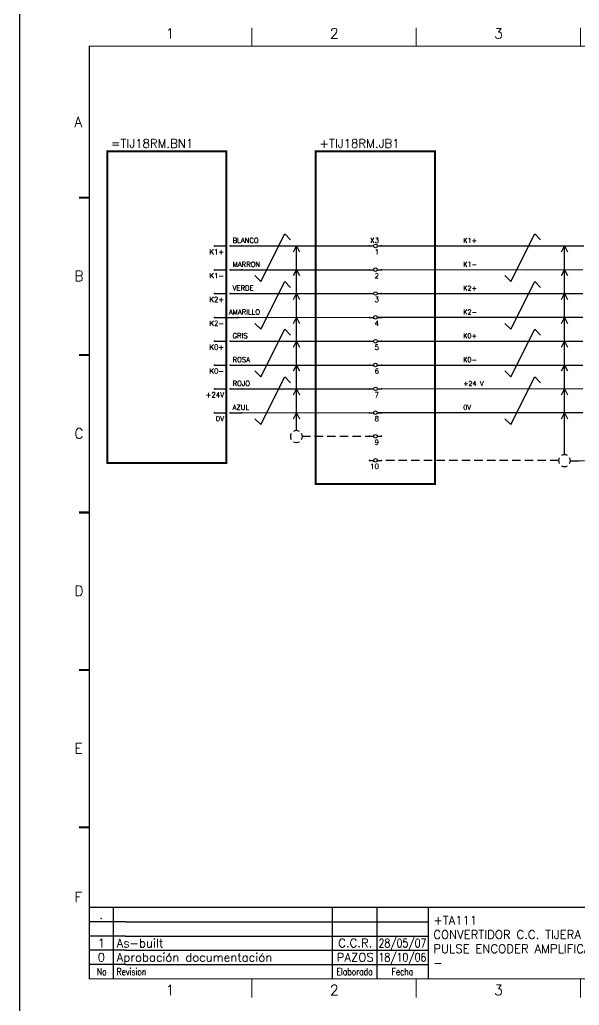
# Model space of a CAD drawing. Extents: x -4 to 416, y -4762 to 287.
# Drawn here: x -3.7 to 162.5, y -3572.1 to -3279.4 of the extents above; entities that cross this region are included whole.
import ezdxf
from ezdxf.enums import TextEntityAlignment as Align

# ---------------------------------------------------------------- set-up
doc = ezdxf.new("R2010")
doc.units = 0
doc.header["$LTSCALE"] = 10
doc.header["$MEASUREMENT"] = 0
doc.linetypes.add('DASHDOT', pattern=[1, 0.5, -0.25, 0, -0.25])
doc.linetypes.add('HIDDEN', pattern=[0.375, 0.25, -0.125])
doc.layers.get('0').update_dxf_attribs({"linetype": 'CONTINUOUS'})
for name, color, linetype in [('1', 7, 'CONTINUOUS'), ('10', 5, 'CONTINUOUS'), ('102', 7, 'CONTINUOUS'), ('2', 7, 'CONTINUOUS'), ('8', 1, 'CONTINUOUS'), ('9', 6, 'CONTINUOUS'), ('DIBUJO', 7, 'CONTINUOUS'), ('NODE', 7, 'CONTINUOUS')]:
    doc.layers.add(name, color=color, linetype=linetype)
doc.styles.add('HELVETICA', font='HELV.SHX')
doc.styles.add('LABEL', font='SIMPLEX', dxfattribs={"width": 0.8, "height": 4})
doc.styles.add('ROMANS', font='romans')
doc.styles.get("Standard").update_dxf_attribs({"font": 'simplex'})

# ---------------------------------------------------------------- blocks, each defined once
blk = doc.blocks.new('NOD', base_point=(237.5, 170))
at = {"layer": 'NODE'}
blk.add_point((237.5, 170), dxfattribs=at)
blk = doc.blocks.new('$$PLR12')
blk.add_line((-2.5, 0), (2.5, 0))
at = {"layer": '2'}
for p in [(-2.5, 0), (2.5, 0)]:
    blk.add_blockref('NOD', p, dxfattribs=at)
at = {"layer": '8'}
blk.add_attdef('*A', text='', height=2.15, dxfattribs=at).set_placement((1.5, -3.575), align=Align.RIGHT)
at = {"layer": '9'}
blk.add_attdef('ID', text='', height=2.15, dxfattribs=at).set_placement((1.5, 1.25), align=Align.RIGHT)
blk = doc.blocks.new('$030107')
at = {"layer": '102'}
for start, end in [(150, 210), (60, 120), (330, 30), (240, 300)]:
    blk.add_arc((0, 0), 2.5, start, end, dxfattribs=at)
blk = doc.blocks.new('$$PLL21')
blk.add_line((-2.5, 0), (2.5, 0))
at = {"layer": '2'}
for p in [(-2.5, 0), (2.5, 0)]:
    blk.add_blockref('NOD', p, dxfattribs=at)
at = {"layer": '8'}
blk.add_attdef('*A', (-1.5, -3.575), '', height=2.15, dxfattribs=at)
at = {"layer": '9'}
blk.add_attdef('ID', (-1.5, 1.25), '', height=2.15, dxfattribs=at)
blk = doc.blocks.new('$$PLR12C')
for p, q in [((-2.5, 0), (-0.75, 0)), ((0.75, 0), (2.5, 0))]:
    blk.add_line(p, q)
at = {"layer": '2'}
blk.add_circle((0, 0), 0.75, dxfattribs=at)
for p in [(-2.5, 0), (2.5, 0)]:
    blk.add_blockref('NOD', p, dxfattribs=at)
at = {"layer": '8'}
blk.add_attdef('*A', text='', height=2.15, dxfattribs=at).set_placement((1.5, -3.575), align=Align.RIGHT)
at = {"layer": '9'}
blk.add_attdef('ID', text='', height=2.15, dxfattribs=at).set_placement((1.5, 1.25), align=Align.RIGHT)
blk = doc.blocks.new('newcajec')
at = {"layer": '1'}
for p, q in [((179.4, 20.85), (0.13, 20.85)), ((7, 20.85), (7, 0)), ((71, 20.85), (71, 0)), ((84, 20.85), (84, 0.09)), ((99, 20.85), (99, 0)), ((184.64, 20.18), (184.81, 20.01)), ((184.81, 20.01), (185.18, 20.25)), ((215.2, 20.8), (215.2, 0)), ((10.6, 16.64), (0, 16.64)), ((10.6, 16.64), (99, 16.64)), ((10.6, 12.48), (0, 12.48)), ((10.6, 12.48), (99, 12.48)), ((179.4, 13.87), (215.2, 13.87)), ((368, 14.06), (368, 0)), ((10.6, 8.32), (0, 8.32)), ((10.6, 8.32), (99, 8.32)), ((179.4, 6.93), (267.63, 6.93)), ((267.63, 6.93), (302.5, 6.93)), ((270.63, 6.91), (270.63, 0)), ((282.07, 6.93), (282.07, 0)), ((368, 6.93), (383, 6.93)), ((10.6, 4.16), (0, 4.16)), ((10.6, 4.16), (99, 4.16))]:
    blk.add_line(p, q, dxfattribs=at)
for points in [[(47.5, 272.5, 0.3, 0.3, 0), (47.5, 277.91, 0.3, 0.3, 0)], [(95.5, 272.5, 0.3, 0.3, 0), (95.5, 277.91, 0.3, 0.3, 0)], [(143.5, 272.5, 0.3, 0.3, 0), (143.5, 277.91, 0.3, 0.3, 0)], [(191.5, 272.5, 0.3, 0.3, 0), (191.5, 277.91, 0.3, 0.3, 0)], [(239.5, 272.5, 0.3, 0.3, 0), (239.5, 277.91, 0.3, 0.3, 0)], [(287.5, 272.5, 0.3, 0.3, 0), (287.5, 277.91, 0.3, 0.3, 0)], [(335.5, 272.5, 0.3, 0.3, 0), (335.5, 277.91, 0.3, 0.3, 0)], [(-2.99, 228.23, 0.6, 0.6, 0), (-0.18, 228.23, 0.6, 0.6, 0)], [(383.01, 228.23, 0.6, 0.6, 0), (385.82, 228.23, 0.6, 0.6, 0)], [(-2.99, 182.23, 0.6, 0.6, 0), (-0.18, 182.23, 0.6, 0.6, 0)], [(383.01, 182.23, 0.6, 0.6, 0), (385.82, 182.23, 0.6, 0.6, 0)], [(-2.99, 136.23, 0.6, 0.6, 0), (-0.18, 136.23, 0.6, 0.6, 0)], [(383.01, 136.23, 0.6, 0.6, 0), (385.82, 136.23, 0.6, 0.6, 0)], [(-2.99, 90.23, 0.6, 0.6, 0), (-0.18, 90.23, 0.6, 0.6, 0)], [(383.01, 90.23, 0.6, 0.6, 0), (385.82, 90.23, 0.6, 0.6, 0)], [(-2.99, 44.23, 0.6, 0.6, 0), (-0.18, 44.23, 0.6, 0.6, 0)], [(383.01, 44.23, 0.6, 0.6, 0), (385.82, 44.23, 0.6, 0.6, 0)], [(383, 20.8, 0.3, 0.3, 0), (179.4, 20.8, 0.3, 0.3, 0), (179.4, 0, 0.3, 0.3, 0)], [(302.5, 20.8, 0.3, 0.3, 0), (302.5, 0, 0.3, 0.3, 0)], [(302.5, 14, 0.3, 0.3, 0), (383, 14, 0.3, 0.3, 0)], [(47.5, -5.5, 0.3, 0.3, 0), (47.5, -0.09, 0.3, 0.3, 0)], [(95.5, -5.5, 0.3, 0.3, 0), (95.5, -0.09, 0.3, 0.3, 0)], [(143.5, -5.5, 0.3, 0.3, 0), (143.5, -0.09, 0.3, 0.3, 0)], [(191.5, -5.5, 0.3, 0.3, 0), (191.5, -0.09, 0.3, 0.3, 0)], [(239.5, -5.5, 0.3, 0.3, 0), (239.5, -0.09, 0.3, 0.3, 0)], [(287.5, -5.5, 0.3, 0.3, 0), (287.5, -0.09, 0.3, 0.3, 0)], [(335.5, -5.5, 0.3, 0.3, 0), (335.5, -0.09, 0.3, 0.3, 0)]]:
    blk.add_lwpolyline(points, format="xyseb", dxfattribs=at)
at = {"layer": '1', "const_width": 0.3}
blk.add_lwpolyline([(0, 0), (0, 272.5), (383, 272.5), (383, 0)], close=True, dxfattribs=at)
at = {"layer": '2', "color": 14}
for p, q in [((221.42, 4.69), (221.42, 5.81)), ((221.42, 2.47), (221.42, 3.58))]:
    blk.add_line(p, q, dxfattribs=at)
for points in [[(220.05, 5.81), (220.05, 6.92), (226.74, 5.81), (226.74, 6.92)], [(221.42, 2.47), (220.05, 2.47), (221.42, 5.81), (220.05, 5.81)], [(224.25, 5.81), (225.37, 5.81), (225.37, 4.69)], [(225.37, 5.81), (226.74, 5.81), (225.37, 1.35), (226.74, 1.35)], [(221.42, 4.69), (224.25, 4.69), (221.42, 3.58), (224.25, 3.58)], [(224.25, 3.58), (225.37, 3.58), (225.37, 2.47)], [(224.25, 0.24), (224.25, 2.47), (220.05, 0.24), (220.05, 2.47)], [(226.74, 1.35), (226.74, 0.24), (224.25, 1.35), (224.25, 0.24)]]:
    blk.add_solid(points, dxfattribs=at)
at = {"layer": '1', "style": 'ROMANS'}
for s, p in [('1', (22.29, 274.68)), ('2', (70.29, 274.68)), ('3', (118.29, 274.68)), ('4', (166.29, 274.68)), ('5', (214.29, 274.68)), ('6', (262.29, 274.68)), ('7', (310.29, 274.68)), ('8', (357.79, 274.68)), ('A', (-4.37, 248.84)), ('A', (384.13, 248.84)), ('B', (-4.37, 203.84)), ('B', (384.13, 203.84)), ('C', (-4.37, 157.84)), ('C', (384.13, 157.84)), ('D', (-4.37, 111.84)), ('D', (384.13, 111.84)), ('E', (-4.37, 65.84)), ('E', (384.13, 65.84)), ('F', (-4.37, 22.34)), ('F', (384.13, 22.34)), ('1', (22.29, -4.82)), ('2', (70.29, -4.82)), ('3', (118.29, -4.82)), ('4', (166.29, -4.82)), ('5', (214.29, -4.82)), ('6', (262.29, -4.82)), ('7', (310.29, -4.82)), ('8', (357.79, -4.82))]:
    blk.add_text(s, height=3, dxfattribs=at).set_placement(p)
at = {"layer": '1', "style": 'LABEL', "width": 0.8}
for s, p in [('Diseno comprobado por', (179.73, 18.27)), ('Dibujo comprobado por', (179.81, 11.47)), ('Hoja', (368.38, 11.66)), ('Dibujado por', (179.83, 4.64)), ('Fecha', (285.71, 4.3)), ('Cont', (368.43, 4.46)), ('No', (2.23, 1.05)), ('Revision', (8, 1.05))]:
    blk.add_text(s, height=2, dxfattribs=at).set_placement(p)
for s, p in [('Dept', (274.61, 4.44)), ('Elaborado', (77.5, 1.05)), ('Fecha', (91.5, 1.05))]:
    blk.add_text(s, height=2, dxfattribs=at).set_placement(p, align=Align.CENTER)
at = {"layer": '10', "style": 'ROMANS'}
for tag, p in [('REV41', (3.5, 18.74)), ('REV43', (77.7, 18.74)), ('REV31', (3.5, 14.58)), ('REV33', (77.7, 14.58)), ('REV21', (3.5, 10.42)), ('REV23', (77.7, 10.42)), ('REV11', (3.5, 6.27)), ('REV13', (77.7, 6.27))]:
    blk.add_attdef(tag, text='', height=2.5, dxfattribs=at).set_placement(p, align=Align.MIDDLE)
for tag, p, height in [('REV42', (8, 17.49), 2.5), ('SHEETNAME1', (100.5, 15.83), 2.5), ('DESIGNCHECK', (180.74, 14.83), 2.5), ('DOCUMENTTYPE', (216.43, 16.8), 2.5), ('NOTA', (305.32, 15.8), 3), ('REV32', (8, 13.33), 2.5), ('OBJECT', (216.43, 12.4), 2.5), ('REV22', (8, 9.17), 2.5), ('SHEETNAME2', (100.5, 11.67), 2.5), ('ORDER', (305.32, 7.3), 4.5), ('SHEETNAME3', (100.5, 7.51), 2.5), ('DRAWINGCHECK', (180.53, 7.71), 2.5), ('CUSTOMER', (216.43, 8.08), 2.5), ('REV12', (8, 5.01), 2.5), ('SHEETNAME4', (100.5, 3.35), 2.5), ('USER', (180.63, 0.71), 2.5), ('DEPARTMENT', (271.93, 1.05), 2.5), ('DOCUMENT_ID', (305.32, 0.93), 4.4)]:
    blk.add_attdef(tag, p, '', height=height, dxfattribs=at)
for tag, width, p, p2 in [('REV44', 1.221199, (84.53, 17.49), (98.48, 17.49)), ('REV34', 1.221199, (84.53, 13.33), (98.48, 13.33)), ('REV24', 1.221199, (84.53, 9.17), (98.48, 9.17)), ('REV14', 1.221199, (84.53, 5.01), (98.48, 5.01)), ('CREATED2', 7.039915, (282.71, 1.05), (301.14, 1.05))]:
    blk.add_attdef(tag, text='', height=2.5, dxfattribs=dict(at, width=width)).set_placement(p, p2, align=Align.FIT)
for tag, p in [('SHEET', (382, 7.43)), ('NEXTSHEET', (382, 0.5))]:
    blk.add_attdef(tag, text='', height=2.5, dxfattribs=at).set_placement(p, align=Align.RIGHT)
at = {"layer": 'DIBUJO', "color": 14, "style": 'HELVETICA', "width": 1.3}
blk.add_text('RUSSULA S.A.', height=3, dxfattribs=at).set_placement((229, 2.19))

msp = doc.modelspace()

# ---------------------------------------------------------------- linework, layer by layer
for p, q in [((62.32, -3346.58), (101.44, -3346.58)), ((102.5, -3346.58), (163.89, -3346.58)), ((62.32, -3353.65), (101.44, -3353.65)), ((102.5, -3353.65), (163.56, -3353.64)), ((62.32, -3360.73), (101.44, -3360.72)), ((102.5, -3360.72), (163.56, -3360.71)), ((61.2, -3367.81), (101.44, -3367.79)), ((102.5, -3367.79), (163.56, -3367.77)), ((62.32, -3374.89), (101.44, -3374.89)), ((102.5, -3374.89), (163.56, -3374.89)), ((62.32, -3381.96), (101.44, -3381.96)), ((102.5, -3381.96), (163.56, -3381.96)), ((62.32, -3389.04), (101.44, -3389.01)), ((102.5, -3389.01), (163.56, -3388.96)), ((62.32, -3396.12), (101.44, -3396.08)), ((102.5, -3396.08), (163.56, -3396.02)), ((162.49, -3410.37), (164.07, -3410.35))]:
    msp.add_line(p, q)
at = {"layer": '2', "color": 7}
for p, q in [((67.95, -3357.19), (75.03, -3343.04)), ((75.03, -3343.04), (76.79, -3344.81)), ((142.2, -3357.19), (149.27, -3343.04)), ((149.27, -3343.04), (151.04, -3344.81)), ((77.62, -3348.35), (78.5, -3346.58)), ((78.5, -3401.42), (78.5, -3346.58)), ((78.5, -3346.58), (79.39, -3348.35)), ((157.23, -3348.35), (158.12, -3346.58)), ((158.12, -3408.59), (158.12, -3346.58)), ((158.12, -3346.58), (159, -3348.35)), ((77.62, -3355.42), (78.5, -3353.65)), ((78.5, -3353.65), (79.39, -3355.42)), ((157.23, -3355.42), (158.12, -3353.65)), ((158.12, -3353.65), (159, -3355.42)), ((66.18, -3355.42), (67.95, -3357.19)), ((140.43, -3355.42), (142.2, -3357.19)), ((67.95, -3371.35), (75.03, -3357.19)), ((75.03, -3357.19), (76.79, -3358.96)), ((142.2, -3371.35), (149.27, -3357.19)), ((149.27, -3357.19), (151.04, -3358.96)), ((77.62, -3362.5), (78.5, -3360.73)), ((78.5, -3360.73), (79.39, -3362.5)), ((157.23, -3362.5), (158.12, -3360.73)), ((158.12, -3360.73), (159, -3362.5)), ((77.62, -3369.58), (78.5, -3367.81)), ((78.5, -3367.81), (79.39, -3369.58)), ((157.23, -3369.58), (158.12, -3367.81)), ((158.12, -3367.81), (159, -3369.58)), ((66.18, -3369.58), (67.95, -3371.35)), ((67.95, -3385.5), (75.03, -3371.35)), ((75.03, -3371.35), (76.79, -3373.12)), ((140.43, -3369.58), (142.2, -3371.35)), ((142.2, -3385.5), (149.27, -3371.35)), ((149.27, -3371.35), (151.04, -3373.12)), ((77.62, -3376.65), (78.5, -3374.89)), ((78.5, -3374.89), (79.39, -3376.65)), ((157.23, -3376.65), (158.12, -3374.89)), ((158.12, -3374.89), (159, -3376.65)), ((77.62, -3383.73), (78.5, -3381.96)), ((78.5, -3381.96), (79.39, -3383.73)), ((157.23, -3383.73), (158.12, -3381.96)), ((158.12, -3381.96), (159, -3383.73)), ((66.18, -3383.73), (67.95, -3385.5)), ((67.95, -3399.65), (75.03, -3385.5)), ((75.03, -3385.5), (76.79, -3387.27)), ((140.43, -3383.73), (142.2, -3385.5)), ((142.2, -3399.65), (149.27, -3385.5)), ((149.27, -3385.5), (151.04, -3387.27)), ((77.62, -3390.81), (78.5, -3389.04)), ((78.5, -3389.04), (79.39, -3390.81)), ((157.23, -3390.81), (158.12, -3389.04)), ((158.12, -3389.04), (159, -3390.81)), ((66.18, -3397.89), (67.95, -3399.65)), ((77.62, -3397.89), (78.5, -3396.12)), ((78.5, -3396.12), (79.39, -3397.89)), ((140.43, -3397.89), (142.2, -3399.65)), ((157.23, -3397.89), (158.12, -3396.12)), ((158.12, -3396.12), (159, -3397.89)), ((159.89, -3410.37), (162.49, -3410.37))]:
    msp.add_line(p, q, dxfattribs=at)
at = {"layer": '2', "color": 7, "linetype": 'HIDDEN'}
for p, q in [((80.16, -3403.11), (100.24, -3403.11)), ((156.34, -3410.28), (103.74, -3410.28))]:
    msp.add_line(p, q, dxfattribs=at)
at = {"layer": '2', "color": 3, "linetype": 'DASHDOT'}
for points in [[(22.35, -3318.5, 0.594, 0.594, 0), (57.74, -3318.5, 0.594, 0.594, 0), (57.74, -3411.09, 0.594, 0.594, 0), (22.35, -3411.09, 0.594, 0.594, 0), (22.35, -3318.5, 0.594, 0.594, 0)], [(84.27, -3318.5, 0.594, 0.594, 0), (119.66, -3318.5, 0.594, 0.594, 0), (119.66, -3417.3, 0.594, 0.594, 0), (84.27, -3417.3, 0.594, 0.594, 0), (84.27, -3318.5, 0.594, 0.594, 0)]]:
    msp.add_lwpolyline(points, format="xyseb", dxfattribs=at)
at = {"layer": 'DIBUJO'}
msp.add_lwpolyline([(-3.68, -3277.24), (416.32, -3277.24), (416.32, -3574.24), (-3.68, -3574.24), (-3.68, -3277.24)], dxfattribs=at)

# ---------------------------------------------------------------- block references
at = {"layer": '2', "color": 7}
ref = msp.add_blockref('newcajec', (17, -3564.22), dxfattribs=dict(at, xscale=1.016442892079944, yscale=1.016442892079944, zscale=1.016442892079944))
ref.add_attrib('REV24', '28/05/07', dxfattribs={"layer": '10', "height": 2.541, "style": 'ROMANS', "width": 0.728168}).set_placement((102.91, -3554.89), (117.1, -3554.89), align=Align.FIT)
ref.add_attrib('SHEETNAME3', 'PULSE ENCODER AMPLIFICADOR', (119.15, -3556.59), dxfattribs={"layer": '10', "height": 2.5411, "style": 'ROMANS'})
ref.add_attrib('SHEETNAME2', 'CONVERTIDOR C.C. TIJERA 18RM', (119.15, -3552.36), dxfattribs={"layer": '10', "height": 2.5411, "style": 'ROMANS'})
ref.add_attrib('SHEETNAME1', '+TA111', (119.15, -3548.13), dxfattribs={"layer": '10', "height": 2.541, "style": 'ROMANS'})
ref.add_attrib('USER', 'J.PAZOS', (200.6, -3563.5), dxfattribs={"layer": '10', "height": 2.541, "style": 'ROMANS'})
ref.add_attrib('DRAWINGCHECK', 'J.L.C.C.', (200.5, -3556.38), dxfattribs={"layer": '10', "height": 2.541, "style": 'ROMANS'})
ref.add_attrib('DESIGNCHECK', 'J.M. CEDEIRA', (200.71, -3549.14), dxfattribs={"layer": '10', "height": 2.5411, "style": 'ROMANS'})
ref.add_attrib('REV22', 'As-built', (25.13, -3554.89), dxfattribs={"layer": '10', "height": 2.541, "style": 'ROMANS'})
ref.add_attrib('REV12', 'Aprobación documentación', (25.13, -3559.12), dxfattribs={"layer": '10', "height": 2.5411, "style": 'ROMANS'})
ref.add_attrib('REV21', '1', dxfattribs={"layer": '10', "height": 2.54, "style": 'ROMANS'}).set_placement((20.56, -3553.62), align=Align.MIDDLE)
ref.add_attrib('REV11', '0', dxfattribs={"layer": '10', "height": 2.54, "style": 'ROMANS'}).set_placement((20.56, -3557.85), align=Align.MIDDLE)
ref.add_attrib('REV41', '.', dxfattribs={"layer": '10', "height": 2.54, "style": 'ROMANS'}).set_placement((20.56, -3545.16), align=Align.MIDDLE)
ref.add_attrib('SHEETNAME4', '-', (119.15, -3560.82), dxfattribs={"layer": '10', "height": 2.54, "style": 'ROMANS'})
ref.add_attrib('REV14', '18/10/06', dxfattribs={"layer": '10', "height": 2.541, "style": 'ROMANS', "width": 0.728168}).set_placement((102.91, -3559.12), (117.1, -3559.12), align=Align.FIT)
ref.add_attrib('REV23', 'C.C.R.', dxfattribs={"layer": '10', "height": 2.541, "style": 'ROMANS'}).set_placement((95.98, -3553.62), align=Align.MIDDLE)
ref.add_attrib('REV13', 'PAZOS', dxfattribs={"layer": '10', "height": 2.541, "style": 'ROMANS'}).set_placement((95.98, -3557.85), align=Align.MIDDLE)
ref.add_attrib('DOCUMENT_ID', 'PP06/0066-E1A.11', (327.34, -3563.27), dxfattribs={"layer": '10', "height": 4.4723, "style": 'ROMANS', "width": 0.9})
ref.add_attrib('ORDER', 'PP06/0066', (327.34, -3556.8), dxfattribs={"layer": '10', "height": 4.574, "style": 'ROMANS'})
ref.add_attrib('CUSTOMER', 'ACINDAR', (236.99, -3556), dxfattribs={"layer": '10', "height": 2.541, "style": 'ROMANS'})
ref.add_attrib('OBJECT', 'TREN DE ROLLOS Y BARRAS', (236.99, -3551.61), dxfattribs={"layer": '10', "height": 2.5411, "style": 'ROMANS'})
ref.add_attrib('DOCUMENTTYPE', 'ESQUEMA ELECTRICO', (236.99, -3547.14), dxfattribs={"layer": '10', "height": 2.5411, "style": 'ROMANS'})
ref.add_attrib('CREATED2', '05/10/06', dxfattribs={"layer": '10', "height": 2.541, "style": 'ROMANS', "width": 0.961976}).set_placement((304.36, -3563.16), (323.1, -3563.16), align=Align.FIT)
ref.add_attrib('DEPARTMENT', 'ELEC', (293.4, -3563.16), dxfattribs={"layer": '10', "height": 2.541, "style": 'ROMANS'})
ref.add_attrib('NEXTSHEET', '2826', dxfattribs={"layer": '10', "height": 2.541, "style": 'ROMANS'}).set_placement((405.28, -3563.71), align=Align.RIGHT)
ref.add_attrib('SHEET', '2824', dxfattribs={"layer": '10', "height": 2.541, "style": 'ROMANS'}).set_placement((405.28, -3556.66), align=Align.RIGHT)
at = {"layer": '2'}
ref = msp.add_blockref('$$PLL21', (60.59, -3346.58), dxfattribs=dict(at, xscale=0.6935314311131333, yscale=0.6935314311131333, zscale=0.6935314311131333))
ref.add_attrib('ID', 'BLANCO', (59.55, -3345.71), dxfattribs={"layer": '9', "height": 1.491})
at = {"layer": '2', "color": 7}
for name, p, xscale, yscale, zscale, values in [('$$PLR12C', (101.97, -3346.58), 0.7076851337889126, 0.7076851337889126, 0.7076851337889126, {'ID': 'X3', '*A': '1'}), ('$$PLR12', (55.97, -3346.58), 0.707685133788903, 0.707685133788903, 0.707685133788903, {'*A': 'K1+'}), ('$$PLR12', (55.97, -3353.65), 0.707685133788903, 0.707685133788903, 0.707685133788903, {'*A': 'K1-'}), ('$$PLR12C', (101.97, -3353.65), 0.7076851337889126, 0.7076851337889126, 0.7076851337889126, {'*A': '2'}), ('$$PLR12', (55.97, -3360.73), 0.707685133788903, 0.707685133788903, 0.707685133788903, {'*A': 'K2+'}), ('$$PLR12C', (101.97, -3360.73), 0.7076851337889126, 0.7076851337889126, 0.7076851337889126, {'*A': '3'}), ('$$PLR12', (55.97, -3367.81), 0.707685133788903, 0.707685133788903, 0.707685133788903, {'*A': 'K2-'}), ('$$PLR12C', (101.97, -3367.81), 0.7076851337889126, 0.7076851337889126, 0.7076851337889126, {'*A': '4'}), ('$$PLR12C', (101.97, -3374.89), 0.7076851337889126, 0.7076851337889126, 0.7076851337889126, {'*A': '5'}), ('$$PLR12', (55.97, -3374.89), 0.707685133788903, 0.707685133788903, 0.707685133788903, {'*A': 'K0+'}), ('$$PLR12', (55.97, -3381.96), 0.707685133788903, 0.707685133788903, 0.707685133788903, {'*A': 'K0-'}), ('$$PLR12C', (101.97, -3381.96), 0.7076851337889126, 0.7076851337889126, 0.7076851337889126, {'*A': '6'}), ('$$PLR12', (55.97, -3389.04), 0.707685133788903, 0.707685133788903, 0.707685133788903, {'*A': '+24V'}), ('$$PLR12C', (101.97, -3389.04), 0.7076851337889126, 0.7076851337889126, 0.7076851337889126, {'*A': '7'}), ('$$PLR12', (55.97, -3396.12), 0.707685133788903, 0.707685133788903, 0.707685133788903, {'*A': '0V'}), ('$$PLR12C', (101.97, -3396.12), 0.7076851337889126, 0.7076851337889126, 0.7076851337889126, {'*A': '8'}), ('$$PLR12C', (101.97, -3403.12), 0.7076851337889126, 0.7076851337889126, 0.7076851337889126, {'*A': '9'}), ('$$PLR12C', (101.97, -3410.28), 0.7076851337889126, 0.7076851337889126, 0.7076851337889126, {'*A': '10'})]:
    msp.add_blockref(name, p, dxfattribs=dict(at, xscale=xscale, yscale=yscale, zscale=zscale)).add_auto_attribs(values)
at = {"layer": '2'}
ref = msp.add_blockref('$$PLL21', (60.59, -3353.65), dxfattribs=dict(at, xscale=0.6935314311131333, yscale=0.6935314311131333, zscale=0.6935314311131333))
ref.add_attrib('ID', 'MARRON', (59.55, -3352.79), dxfattribs={"layer": '9', "height": 1.491})
ref = msp.add_blockref('$$PLL21', (60.59, -3360.73), dxfattribs=dict(at, xscale=0.6935314311131333, yscale=0.6935314311131333, zscale=0.6935314311131333))
ref.add_attrib('ID', 'VERDE', (59.55, -3359.86), dxfattribs={"layer": '9', "height": 1.491})
ref = msp.add_blockref('$$PLL21', (59.47, -3367.81), dxfattribs=dict(at, xscale=0.6935314311131333, yscale=0.6935314311131333, zscale=0.6935314311131333))
ref.add_attrib('ID', 'AMARILLO', (58.43, -3366.94), dxfattribs={"layer": '9', "height": 1.491})
ref = msp.add_blockref('$$PLL21', (60.59, -3374.89), dxfattribs=dict(at, xscale=0.6935314311131333, yscale=0.6935314311131333, zscale=0.6935314311131333))
ref.add_attrib('ID', 'GRIS', (59.55, -3374.02), dxfattribs={"layer": '9', "height": 1.491})
ref = msp.add_blockref('$$PLL21', (60.59, -3381.96), dxfattribs=dict(at, xscale=0.6935314311131333, yscale=0.6935314311131333, zscale=0.6935314311131333))
ref.add_attrib('ID', 'ROSA', (59.55, -3381.1), dxfattribs={"layer": '9', "height": 1.491})
ref = msp.add_blockref('$$PLL21', (60.59, -3389.04), dxfattribs=dict(at, xscale=0.6935314311131333, yscale=0.6935314311131333, zscale=0.6935314311131333))
ref.add_attrib('ID', 'ROJO', (59.55, -3388.17), dxfattribs={"layer": '9', "height": 1.491})
ref = msp.add_blockref('$$PLL21', (60.59, -3396.12), dxfattribs=dict(at, xscale=0.6935314311131333, yscale=0.6935314311131333, zscale=0.6935314311131333))
ref.add_attrib('ID', 'AZUL', (59.55, -3395.25), dxfattribs={"layer": '9', "height": 1.491})
at = {"layer": '2', "color": 7, "xscale": 0.707685133788903, "yscale": 0.707685133788903, "zscale": 0.707685133788903}
for p in [(78.5, -3403.19), (158.12, -3410.36)]:
    msp.add_blockref('$030107', p, dxfattribs=at)

# ---------------------------------------------------------------- texts
at = {"layer": '2', "color": 6}
for s, p in [('=TIJ18RM.BN1', (23.41, -3317.44)), ('+TIJ18RM.JB1', (85.34, -3317.44))]:
    msp.add_text(s, height=2.5477, dxfattribs=at).set_placement(p)
at = {"layer": '2', "color": 7, "style": 'ROMANS'}
for s, p in [('K1+', (128.04, -3345.69)), ('K1-', (128.04, -3352.77)), ('K2+', (128.04, -3359.85)), ('K2-', (128.04, -3366.92)), ('K0+', (128.04, -3374)), ('K0-', (128.04, -3381.08)), ('+24 V', (128.04, -3388.15)), ('0V', (128.04, -3395.23))]:
    msp.add_text(s, height=1.415, dxfattribs=at).set_placement(p)

doc.saveas('drawing.dxf')
